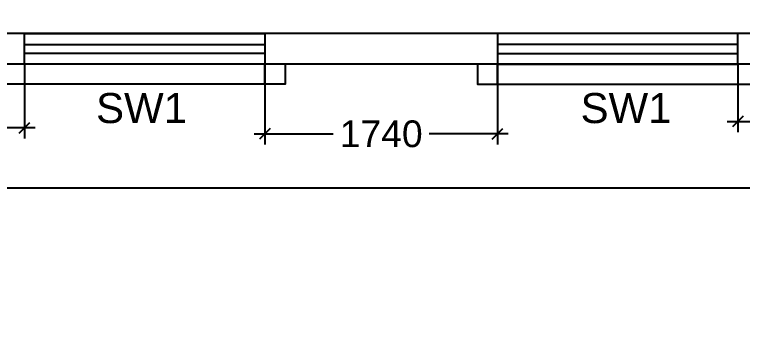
# Model space of a CAD drawing. Extents: x 7897917 to 8423973, y -6487334 to -6173396.
# Drawn here: x 7919599 to 7925049, y -6375462 to -6373084 of the extents above; entities that cross this region are included whole.
import ezdxf
from ezdxf.enums import TextEntityAlignment as Align

# ---------------------------------------------------------------- set-up
doc = ezdxf.new("R2010")
doc.units = 0
doc.header["$LTSCALE"] = 600
doc.header["$MEASUREMENT"] = 0
doc.header["$PDMODE"] = 35
doc.layers.get('0').update_dxf_attribs({"linetype": 'CONTINUOUS'})
doc.layers.get('Defpoints').update_dxf_attribs({"linetype": 'CONTINUOUS'})
for name, color, linetype in [('chajja', 7, 'CONTINUOUS'), ('DIM-TEXT', 8, 'CONTINUOUS'), ('Ele Proje.', 7, 'CONTINUOUS'), ('Fixed Glass', 171, 'CONTINUOUS'), ('joinery', 7, 'CONTINUOUS'), ('Walls', 7, 'CONTINUOUS'), ('Working Dim', 5, 'CONTINUOUS')]:
    doc.layers.add(name, color=color, linetype=linetype)
doc.styles.add('ari', font='arial.ttf')
doc.styles.add('RT', font='romant.shx')
doc.dimstyles.new('int. dim', dxfattribs={"dimtxt": 450, "dimasz": 80, "dimexe": 80, "dimexo": 0, "dimgap": 70, "dimtad": 0, "dimdec": 0, "dimzin": 12, "dimdsep": 46, "dimtxsty": 'ari', "dimblk": 'OBLIQUE', "dimcen": 2, "dimdle": 80, "dimclrd": 256, "dimclre": 256, "dimclrt": 6, "dimadec": 0, "dimazin": 0, "dimtfac": 1, "dimtdec": 0, "dimtix": 1, "dimtmove": 2, "dimatfit": 3, "dimfxl": 1, "dimtolj": 1, "dimtzin": 0, "dimlwd": -1, "dimlwe": -1, "dimarcsym": 0})
doc.dimstyles.new('TEXT', dxfattribs={"dimscale": 0, "dimtxt": 600, "dimasz": 300, "dimexe": 300, "dimexo": 30, "dimgap": 50, "dimtad": 0, "dimdec": 0, "dimzin": 0, "dimdsep": 46, "dimtxsty": 'RT', "dimblk": 'OBLIQUE', "dimcen": 0.09, "dimdle": 300, "dimclrd": 256, "dimclre": 256, "dimclrt": 170, "dimadec": 0, "dimazin": 0, "dimtfac": 1, "dimtdec": 0, "dimtofl": 0, "dimtmove": 2, "dimatfit": 3, "dimfxl": 1, "dimfrac": 2, "dimtolj": 1, "dimtzin": 0, "dimlwd": -1, "dimlwe": -1, "dimarcsym": 0})

# ---------------------------------------------------------------- blocks, each defined once
blk = doc.blocks.new('_Oblique')
at = {"color": 0, "linetype": 'ByBlock', "lineweight": -2}
blk.add_line((-0.5, -0.5), (0.5, 0.5), dxfattribs=at)
blk = doc.blocks.new('*D687')
at = {"layer": 'Defpoints', "color": 0, "transparency": 16777216}
for p in [(7918773.9, -6373455.6), (7919673.9, -6373455.6), (7919673.9, -6373931.8)]:
    blk.add_point(p, dxfattribs=at)
at = {"layer": 'Working Dim', "transparency": 16777216}
for p, q in [((7918773.9, -6373455.6), (7918773.9, -6374011.8)), ((7919673.9, -6373455.6), (7919673.9, -6374011.8)), ((7918693.9, -6373931.8), (7918933.3, -6373931.8)), ((7919753.9, -6373931.8), (7919514.5, -6373931.8))]:
    blk.add_line(p, q, dxfattribs=at)
at = {"layer": 'Working Dim', "transparency": 16777216, "xscale": 80, "yscale": 80, "zscale": 80, "rotation": 180}
blk.add_blockref('_Oblique', (7918773.9, -6373931.8), dxfattribs=at)
at = {"layer": 'Working Dim', "transparency": 16777216, "xscale": 80, "yscale": 80, "zscale": 80}
blk.add_blockref('_Oblique', (7919673.9, -6373931.8), dxfattribs=at)
at = {"layer": 'Working Dim', "color": 6, "transparency": 16777216, "insert": (7919223.9, -6373931.8), "char_height": 200, "attachment_point": 5, "style": 'ari'}
blk.add_mtext('\\A1;900', dxfattribs=at)
blk = doc.blocks.new('*D688')
at = {"layer": 'Defpoints', "color": 0, "transparency": 16777216}
for p in [(7921473.9, -6373455.6), (7923214, -6373455.6), (7923214, -6373977.4)]:
    blk.add_point(p, dxfattribs=at)
at = {"layer": 'Working Dim', "transparency": 16777216}
for p, q in [((7921473.9, -6373455.6), (7921473.9, -6374057.4)), ((7923214, -6373455.6), (7923214, -6374057.4)), ((7921393.9, -6373977.4), (7921985.1, -6373977.4)), ((7923294, -6373977.4), (7922702.9, -6373977.4))]:
    blk.add_line(p, q, dxfattribs=at)
at = {"layer": 'Working Dim', "transparency": 16777216, "xscale": 80, "yscale": 80, "zscale": 80, "rotation": 180}
blk.add_blockref('_Oblique', (7921473.9, -6373977.4), dxfattribs=at)
at = {"layer": 'Working Dim', "transparency": 16777216, "xscale": 80, "yscale": 80, "zscale": 80}
blk.add_blockref('_Oblique', (7923214, -6373977.4), dxfattribs=at)
at = {"layer": 'Working Dim', "color": 6, "transparency": 16777216, "insert": (7922344, -6373977.4), "char_height": 200, "attachment_point": 5, "style": 'ari'}
blk.add_mtext('\\A1;1740', dxfattribs=at)
blk = doc.blocks.new('*D689')
at = {"layer": 'Defpoints', "color": 0, "transparency": 16777216}
for p in [(7925014, -6373455.6), (7925914, -6373455.6), (7925914, -6373884.4)]:
    blk.add_point(p, dxfattribs=at)
at = {"layer": 'Working Dim', "transparency": 16777216}
for p, q in [((7925014, -6373455.6), (7925014, -6373964.4)), ((7925914, -6373455.6), (7925914, -6373964.4)), ((7924934, -6373884.4), (7925173.4, -6373884.4)), ((7925994, -6373884.4), (7925754.6, -6373884.4))]:
    blk.add_line(p, q, dxfattribs=at)
at = {"layer": 'Working Dim', "transparency": 16777216, "xscale": 80, "yscale": 80, "zscale": 80, "rotation": 180}
blk.add_blockref('_Oblique', (7925014, -6373884.4), dxfattribs=at)
at = {"layer": 'Working Dim', "transparency": 16777216, "xscale": 80, "yscale": 80, "zscale": 80}
blk.add_blockref('_Oblique', (7925914, -6373884.4), dxfattribs=at)
at = {"layer": 'Working Dim', "color": 6, "transparency": 16777216, "insert": (7925464, -6373884.4), "char_height": 200, "attachment_point": 5, "style": 'ari'}
blk.add_mtext('\\A1;900', dxfattribs=at)
blk = doc.blocks.new('*D1458')
at = {"layer": 'Defpoints', "color": 0, "linetype": 'Continuous', "transparency": 16777216}
for p in [(7959834, -6373075.5, 1), (7918773.9, -6373178.3, -5.5), (7918773.9, -6374379.8)]:
    blk.add_point(p, dxfattribs=at)
at = {"layer": 'DIM-TEXT', "transparency": 16777216}
for p, q in [((7959834, -6373075.5), (7959834, -6374679.8)), ((7918773.9, -6373178.3), (7918773.9, -6374679.8)), ((7918473.9, -6374379.8), (7926706.8, -6374379.8)), ((7960134, -6374379.8), (7951901.1, -6374379.8))]:
    blk.add_line(p, q, dxfattribs=at)
at = {"layer": 'DIM-TEXT', "linetype": 'Continuous', "transparency": 16777216, "xscale": 300, "yscale": 300, "zscale": 300, "rotation": 180}
blk.add_blockref('_Oblique', (7918773.9, -6374379.8), dxfattribs=at)
at = {"layer": 'DIM-TEXT', "linetype": 'Continuous', "transparency": 16777216, "xscale": 300, "yscale": 300, "zscale": 300}
blk.add_blockref('_Oblique', (7959834, -6374379.8), dxfattribs=at)
at = {"layer": 'DIM-TEXT', "color": 170, "linetype": 'Continuous', "transparency": 16777216, "insert": (7939304, -6374379.8), "char_height": 750, "attachment_point": 5, "style": 'ari'}
blk.add_mtext('\\A1;{\\H1.067x;POST OPARATIVE (Surgery) - WARD  ( 20 Beds )}', dxfattribs=at)

msp = doc.modelspace()

# ---------------------------------------------------------------- linework, layer by layer
at = {"layer": 'chajja', "color": 8}
for p, q in [((7921473.907, -6373605.581), (7919673.907, -6373605.581)), ((7923214.042, -6373605.581), (7925014.042, -6373605.581))]:
    msp.add_line(p, q, dxfattribs=at)
at = {"layer": 'Ele Proje.'}
for points in [[(7919673.907, -6373455.581), (7919673.907, -6373605.581), (7919523.907, -6373605.581), (7919523.907, -6373455.581)], [(7921623.907, -6373455.581), (7921623.907, -6373605.581), (7921473.907, -6373605.581), (7921473.907, -6373455.581)], [(7923064.042, -6373455.581), (7923064.042, -6373605.581), (7923214.042, -6373605.581), (7923214.042, -6373455.581)], [(7925014.042, -6373455.581), (7925014.042, -6373605.581), (7925164.042, -6373605.581), (7925164.042, -6373455.581)]]:
    msp.add_lwpolyline(points, dxfattribs=at)
at = {"layer": 'Fixed Glass'}
for points in [[(7921473.907, -6373455.581), (7919673.907, -6373455.581), (7919673.907, -6373225.581), (7921473.907, -6373225.581)], [(7923214.042, -6373455.581), (7925014.042, -6373455.581), (7925014.042, -6373225.581), (7923214.042, -6373225.581)], [(7921473.907, -6373374.24), (7919673.907, -6373374.24), (7919673.907, -6373306.922), (7921473.907, -6373306.922)], [(7923214.042, -6373374.24), (7925014.042, -6373374.24), (7925014.042, -6373306.922), (7923214.042, -6373306.922)]]:
    msp.add_lwpolyline(points, close=True, dxfattribs=at)
at = {"layer": 'Walls'}
for p, q in [((7925684.042, -6373225.581), (7919003.907, -6373225.581)), ((7925914.042, -6373455.581), (7918773.907, -6373455.581))]:
    msp.add_line(p, q, dxfattribs=at)

# ---------------------------------------------------------------- texts
at = {"layer": 'joinery', "style": 'ari'}
for p in [(7920549.753, -6373895.996), (7924177.61, -6373895.996)]:
    msp.add_text('SW1', height=225, dxfattribs=at).set_placement(p, align=Align.CENTER)

# ---------------------------------------------------------------- dimensions: what is measured, and where the dimension line sits
at = {"layer": 'DIM-TEXT', "linetype": 'Continuous'}
dim = msp.add_linear_dim(base=(7918773.907, -6374379.849, 5.479), p1=(7959834.048, -6373075.455, 6.51), p2=(7918773.907, -6373178.323), text='{\\H1.067x;POST OPARATIVE (Surgery) - WARD  ( 20 Beds )}', dimstyle='TEXT', override={"dimscale": 1, "dimtxt": 750, "dimexo": 0, "dimtxsty": 'ari'}, dxfattribs=at)
dim.commit()
dim.dimension.update_dxf_attribs({"geometry": '*D1458', "text_midpoint": (7939303.977, -6374379.849, 5.479)})
at = {"layer": 'Working Dim'}
for base, p1, p2, picture, middle in [((7919673.907, -6373931.778), (7918773.907, -6373455.581), (7919673.907, -6373455.581), '*D687', (7919223.907, -6373931.778)), ((7923214.042, -6373977.373), (7921473.907, -6373455.581), (7923214.042, -6373455.581), '*D688', (7922343.975, -6373977.373)), ((7925914.042, -6373884.419), (7925014.042, -6373455.581), (7925914.042, -6373455.598), '*D689', (7925464.042, -6373884.419))]:
    dim = msp.add_linear_dim(base=base, p1=p1, p2=p2, dimstyle='int. dim', override={"dimtxt": 200}, dxfattribs=at)
    dim.commit()
    dim.dimension.update_dxf_attribs({"geometry": picture, "text_midpoint": middle})

doc.saveas('drawing.dxf')
